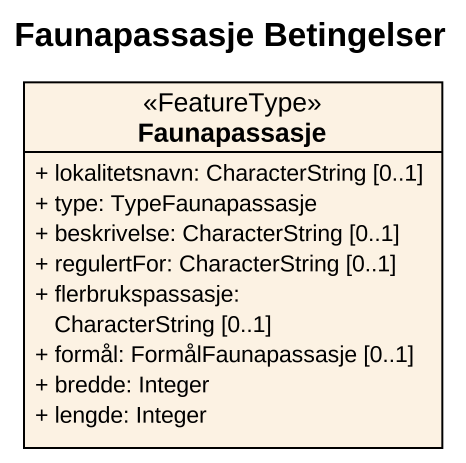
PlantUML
@startuml
title Faunapassasje Betingelser
hide circle
hide empty members
skinparam classAttributeIconSize 0
class Faunapassasje <<FeatureType>> {
  + lokalitetsnavn: CharacterString [0..1]
  + type: TypeFaunapassasje
  + beskrivelse: CharacterString [0..1]
  + regulertFor: CharacterString [0..1]
  + flerbrukspassasje: CharacterString [0..1]
  + formål: FormålFaunapassasje [0..1]
  + bredde: Integer
  + lengde: Integer
}
@enduml
